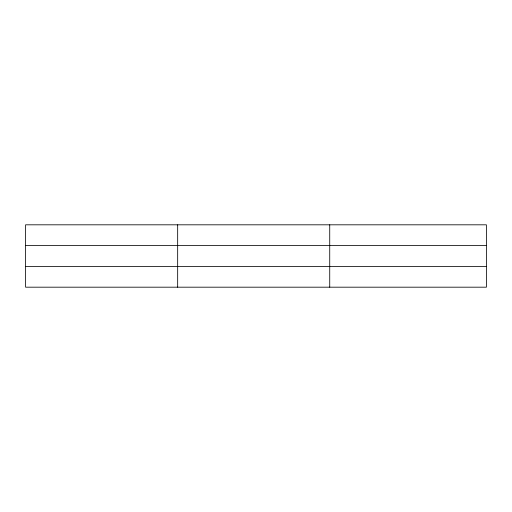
<?xml version="1.0" encoding="UTF-8"?>
<svg xmlns="http://www.w3.org/2000/svg" width="512" height="512" viewBox="0 0 512 512"><rect width="100%" height="100%" fill="white"/><g stroke="black" fill="none" stroke-linecap="round" stroke-linejoin="round"><path stroke-width="0.77" d="M177.664 224.813L177.664 287.187M329.728 224.813L329.728 287.187M486.4 245.395L486.4 224.813L25.6 224.813L25.6 287.187L486.4 287.187L486.4 245.395L25.6 245.395M25.6 266.605L486.4 266.605"/></g></svg>
